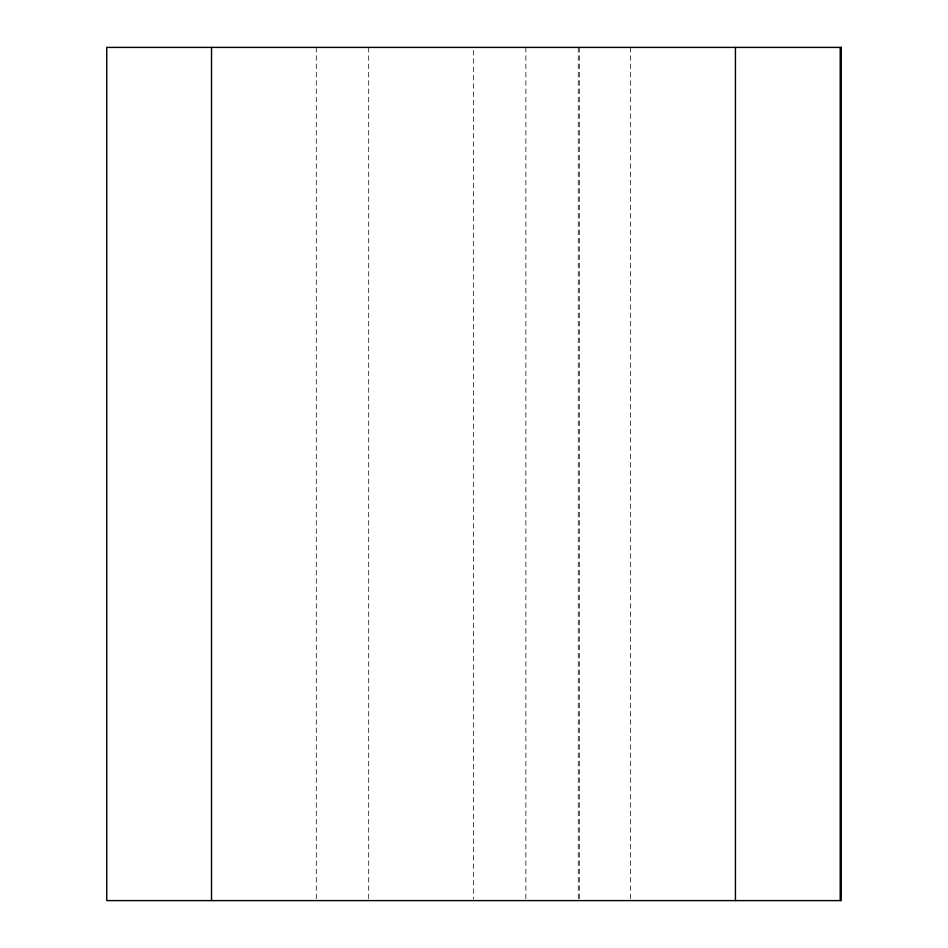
<?xml version="1.0" encoding="UTF-8"?>
<svg xmlns="http://www.w3.org/2000/svg" width="948" height="948" viewBox="0 0 948 948"><rect width="100%" height="100%" fill="white"/><g stroke="black" fill="none" stroke-linecap="round" stroke-linejoin="round"><path stroke-width="0.71" stroke-dasharray="4.74 3.56" d="M630.645 47.4L630.645 899.119M579.311 47.4L579.311 899.119M578.256 47.4L578.256 899.119M525.867 47.4L525.867 899.119M473.479 50.363L473.479 899.119M368.689 47.4L368.689 899.119M316.3 47.4L316.3 899.119"/><path stroke-width="1.42" d="M840.212 47.4L840.212 900.6M735.435 47.4L735.435 900.6M211.523 47.4L211.523 900.6M841.255 47.4L106.745 47.4L106.745 900.6L841.255 900.6L841.255 47.4"/></g></svg>
